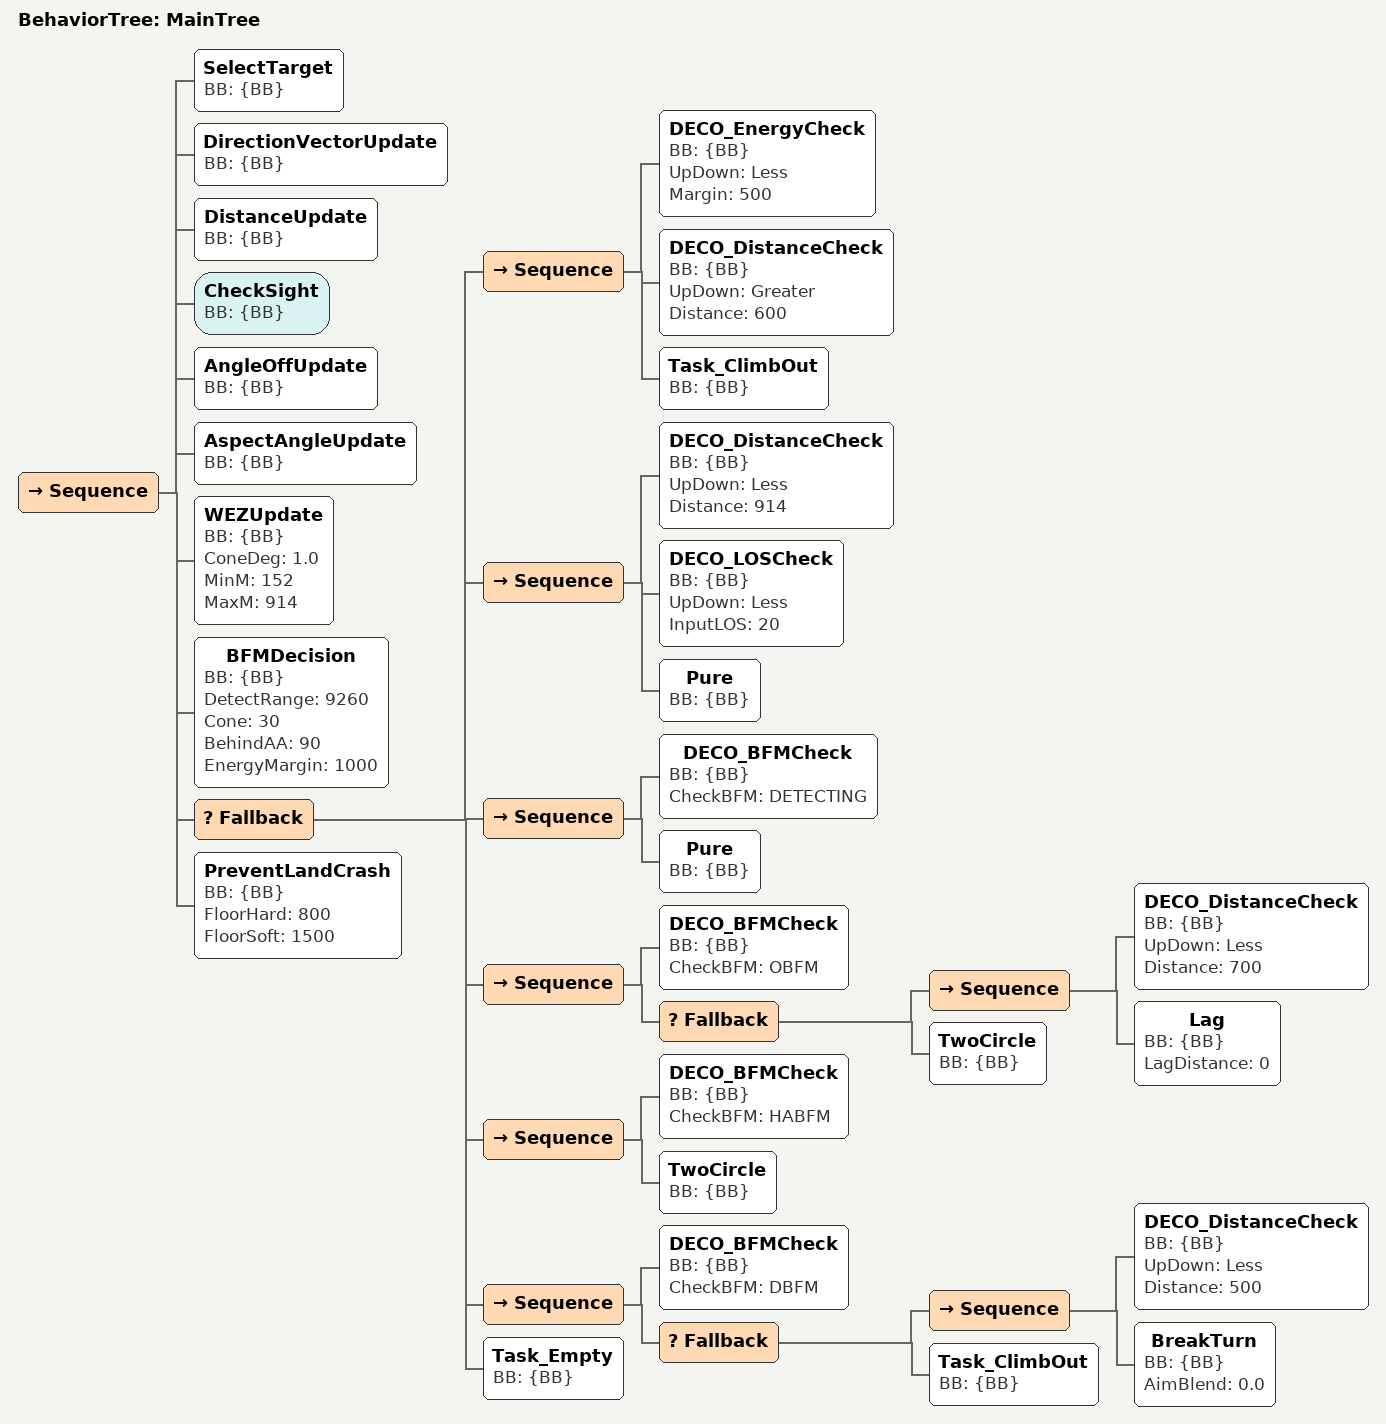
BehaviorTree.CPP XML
<?xml version="1.0"?>
<root main_tree_to_execute="MainTree">

  <BehaviorTree ID="MainTree">
    <Sequence>

      <SelectTarget          BB="{BB}"/>
      <DirectionVectorUpdate BB="{BB}"/>
      <DistanceUpdate        BB="{BB}"/>
      <CheckSight            BB="{BB}"/>
      <AngleOffUpdate        BB="{BB}"/>
      <AspectAngleUpdate     BB="{BB}"/>
      <WEZUpdate             BB="{BB}" ConeDeg="1.0" MinM="152" MaxM="914"/>

      <BFMDecision BB="{BB}" DetectRange="9260" Cone="30" BehindAA="90" EnergyMargin="1000"/>

      <Fallback>

        <!-- ── 에너지 열세면 무조건 회복 우선 (교리의 핵심) ── -->
        <Sequence>
          <DECO_EnergyCheck   BB="{BB}" UpDown="Less" Margin="500"/>
          <DECO_DistanceCheck BB="{BB}" UpDown="Greater" Distance="600"/>
          <Task_ClimbOut BB="{BB}"/>
        </Sequence>

        <!-- ── 사거리 안 + 조준 가능 → 확실히 쏜다 ── -->
        <Sequence>
          <DECO_DistanceCheck BB="{BB}" UpDown="Less" Distance="914"/>
          <DECO_LOSCheck      BB="{BB}" UpDown="Less" InputLOS="20"/>
          <Pure BB="{BB}"/>
        </Sequence>

        <!-- ── 원거리 접근 ── -->
        <Sequence>
          <DECO_BFMCheck BB="{BB}" CheckBFM="DETECTING"/>
          <Pure BB="{BB}"/>
        </Sequence>

        <!-- ── 우세: 에너지 유지하며 레이트 선회로 파고듦 ── -->
        <Sequence>
          <DECO_BFMCheck BB="{BB}" CheckBFM="OBFM"/>
          <Fallback>
            <Sequence>
              <DECO_DistanceCheck BB="{BB}" UpDown="Less" Distance="700"/>
              <Lag BB="{BB}" LagDistance="0"/>
            </Sequence>
            <TwoCircle BB="{BB}"/>
          </Fallback>
        </Sequence>

        <!-- ── 대등: 항상 TwoCircle(속도 유지 선회). OneCircle/Scissors는 쓰지 않는다 ── -->
        <Sequence>
          <DECO_BFMCheck BB="{BB}" CheckBFM="HABFM"/>
          <TwoCircle BB="{BB}"/>
        </Sequence>

        <!-- ── 열세: 하드턴으로 각 벗기고 곧바로 에너지 회복 ── -->
        <Sequence>
          <DECO_BFMCheck BB="{BB}" CheckBFM="DBFM"/>
          <Fallback>
            <Sequence>
              <DECO_DistanceCheck BB="{BB}" UpDown="Less" Distance="500"/>
              <BreakTurn BB="{BB}" AimBlend="0.0"/>
            </Sequence>
            <Task_ClimbOut BB="{BB}"/>
          </Fallback>
        </Sequence>

        <Task_Empty BB="{BB}"/>

      </Fallback>

      <PreventLandCrash BB="{BB}" FloorHard="800" FloorSoft="1500"/>

    </Sequence>
  </BehaviorTree>

</root>
